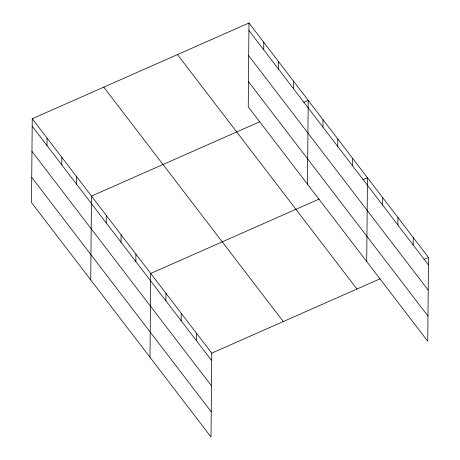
<?xml version="1.0" encoding="UTF-8"?>
<svg xmlns="http://www.w3.org/2000/svg" width="460" height="460" viewBox="0 0 460 460"><rect width="100%" height="100%" fill="white"/><g stroke="black" fill="none" stroke-linecap="round" stroke-linejoin="round"><path stroke-width="0.69" d="M32.246 118.732L31.516 202.578L211.019 437L211.749 353.153L32.246 118.732L248.981 23L428.484 257.422L427.754 341.268L248.25 106.846L248.981 23M46.989 145.544L47.058 138.069M61.801 164.887L61.864 157.412M76.607 184.224L76.676 176.749M90.752 279.939L91.482 196.092L259.888 121.704M106.225 222.904L106.294 215.429M121.037 242.242L121.101 234.767M135.844 261.585L135.913 254.11M149.989 357.299L150.719 273.447L319.131 199.065M165.91 300.846L165.98 293.377M181.171 320.775L181.234 313.3M196.426 340.699L196.495 333.224M263.724 49.812L263.787 42.337M278.536 69.155L278.599 61.68M293.342 88.492L293.405 81.017M307.487 184.207L308.217 100.36L303.709 102.35M322.96 127.173L323.023 119.698M337.772 146.51L337.835 139.041M352.578 165.853L352.647 158.378M366.723 261.567L367.454 177.715L362.946 179.71M382.645 205.12L382.714 197.645M397.906 225.043L397.969 217.568M413.16 244.967L413.229 237.492M211.749 353.153L380.161 278.766M423.976 259.411L428.484 257.422M248.917 30.475L428.421 264.897M248.693 55.677L428.202 290.099M248.469 81.644L427.972 316.066M177.456 54.59L356.966 289.012M103.77 87.141L283.274 321.557M32.183 126.207L211.686 360.623M31.958 151.409L211.468 385.831M31.734 177.376L211.238 411.798"/></g></svg>
